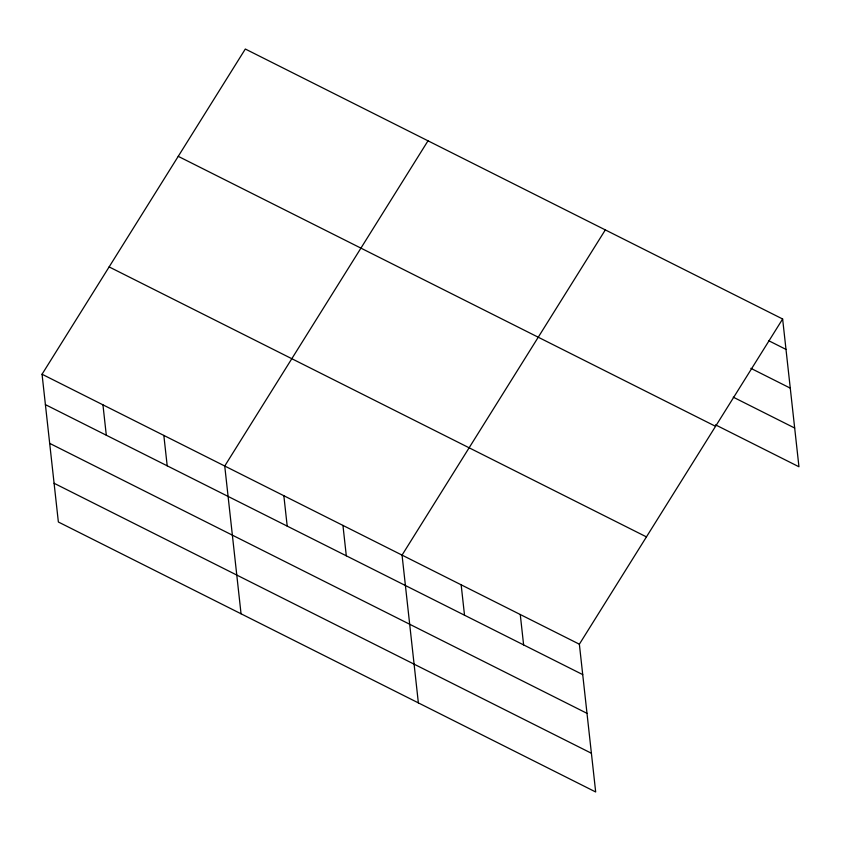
<?xml version="1.0" encoding="UTF-8"?>
<svg xmlns="http://www.w3.org/2000/svg" width="841" height="841" viewBox="0 0 841 841"><rect width="100%" height="100%" fill="white"/><g stroke="black" fill="none" stroke-linecap="round" stroke-linejoin="round"><path stroke-width="1.26" d="M782.635 319.002L579.365 644.206L595.68 791.98L58.365 521.998L42.05 374.234L245.32 49.02L782.635 319.002L798.95 466.766L715.512 424.842M428.006 140.815L224.736 466.019L241.052 613.793M605.32 229.908L402.051 555.113L418.366 702.887M768.611 340.658L785.988 349.393M750.866 368.326L790.267 388.132M733.247 397.173L794.671 428.037M178.239 156.342L715.554 426.313M109.13 266.912L646.445 536.894M42.05 374.234L579.365 644.206M45.403 404.626L582.729 674.608M49.682 443.365L586.997 713.336M54.087 483.27L591.402 753.252M520.264 614.508L523.617 644.91M461.162 584.81L464.516 615.213M342.949 525.415L346.303 555.817M283.848 495.717L287.202 526.119M163.837 435.428L167.201 465.819M102.949 404.826L106.302 435.228"/></g></svg>
